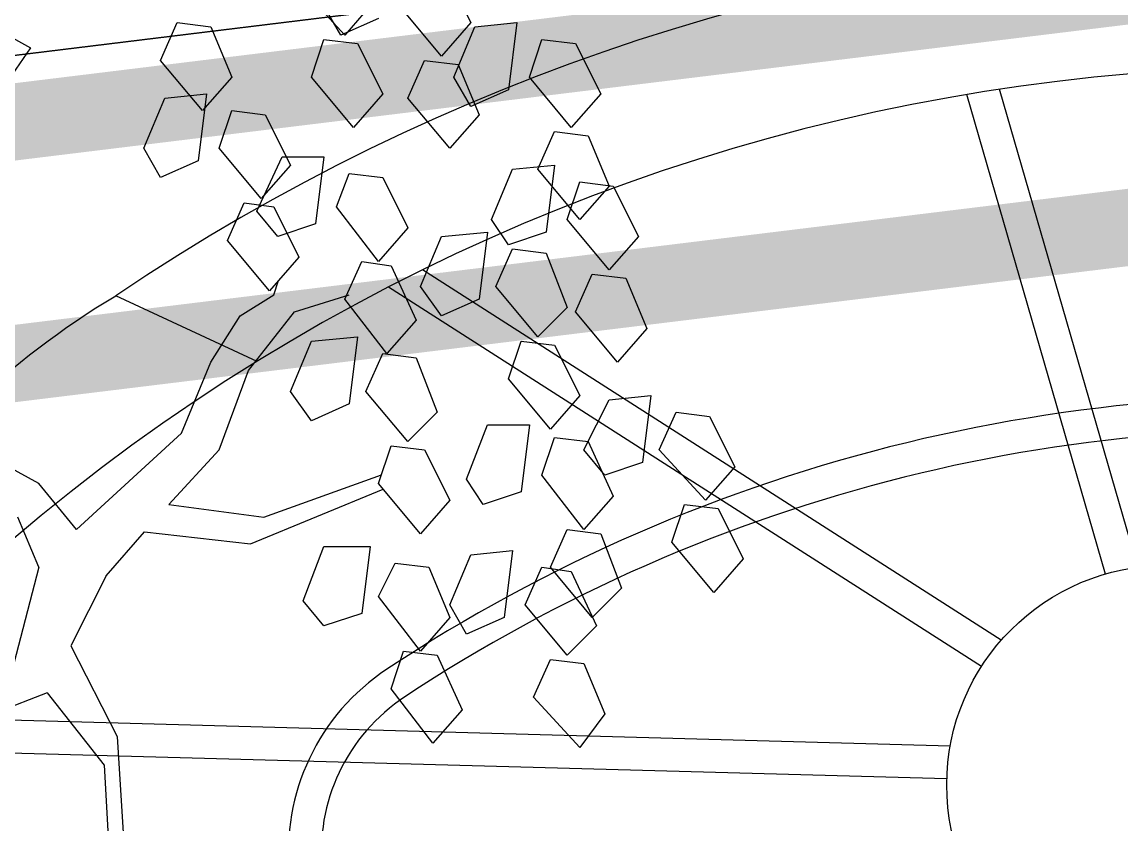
# Model space of a CAD drawing. Extents: x -809667 to 586099, y 3084146 to 3634412.
# Drawn here: x 381236.75 to 381239.252, y 3086096.971 to 3086098.798 of the extents above; entities that cross this region are included whole.
import ezdxf

# ---------------------------------------------------------------- set-up
doc = ezdxf.new("R2010")
doc.units = 0
doc.header["$LTSCALE"] = 0.5
for name, color, linetype in [('WIRE-照明', 1, 'CONTINUOUS'), ('WIRE-通讯', 4, 'CONTINUOUS'), ('乔木', 84, 'CONTINUOUS'), ('文字', 7, 'CONTINUOUS')]:
    doc.layers.add(name, color=color, linetype=linetype)

# ---------------------------------------------------------------- blocks, each defined once
blk = doc.blocks.new('幌伞枫')
at = {"layer": '乔木', "color": 0}
for p, q in [((636.5, 958.6), (680.5, 870.5)), ((460.3, 848.5), (379.5, 936.5)), ((453, 848.5), (423.6, 899.8)), ((504.3, 899.8), (460.3, 848.5)), ((629.1, 811.8), (555.7, 899.8)), ((137.3, 804.4), (166.7, 870.5)), ((166.7, 870.5), (225.4, 863.1)), ((519, 877.8), (453, 848.5)), ((680.5, 870.5), (629.1, 811.8)), ((687.8, 863.1), (761.3, 870.5)), ((761.3, 870.5), (746.6, 753)), ((-156.3, 863.1), (-90.2, 826.4)), ((225.4, 863.1), (262.1, 775.1)), ((651.1, 775.1), (687.8, 863.1)), ((401.6, 775.1), (423.6, 841.1)), ((423.6, 841.1), (482.3, 833.8)), ((482.3, 833.8), (526.4, 745.7)), ((783.3, 775.1), (805.3, 841.1)), ((805.3, 841.1), (864, 833.8)), ((864, 833.8), (908.1, 745.7)), ((-90.2, 826.4), (-156.3, 731)), ((210.7, 716.3), (137.3, 804.4)), ((570.4, 738.4), (599.8, 804.4)), ((599.8, 804.4), (658.5, 797.1)), ((658.5, 797.1), (695.2, 709)), ((262.1, 775.1), (210.7, 716.3)), ((475, 687), (401.6, 775.1)), ((680.5, 723.7), (651.1, 775.1)), ((856.7, 687), (783.3, 775.1)), ((746.6, 753), (680.5, 723.7)), ((108, 650.3), (144.7, 738.4)), ((144.7, 738.4), (218.1, 745.7)), ((218.1, 745.7), (203.4, 628.2)), ((526.4, 745.7), (475, 687)), ((643.8, 650.3), (570.4, 738.4)), ((908.1, 745.7), (856.7, 687)), ((240.1, 650.3), (262.1, 716.3)), ((262.1, 716.3), (320.8, 709)), ((320.8, 709), (364.9, 620.9)), ((695.2, 709), (643.8, 650.3)), ((798, 613.6), (827.3, 679.6)), ((827.3, 679.6), (886, 672.3)), ((886, 672.3), (922.7, 584.2)), ((137.3, 598.9), (108, 650.3)), ((313.5, 562.2), (240.1, 650.3)), ((306.1, 540.2), (350.2, 635.6)), ((350.2, 635.6), (423.6, 635.6)), ((423.6, 635.6), (408.9, 518.1)), ((203.4, 628.2), (137.3, 598.9)), ((364.9, 620.9), (313.5, 562.2)), ((753.9, 613.6), (827.3, 620.9)), ((827.3, 620.9), (812.6, 503.5)), ((445.6, 547.5), (467.6, 606.2)), ((467.6, 606.2), (526.4, 598.9)), ((526.4, 598.9), (570.4, 510.8)), ((717.2, 525.5), (753.9, 613.6)), ((871.4, 525.5), (798, 613.6)), ((849.3, 525.5), (871.4, 591.5)), ((871.4, 591.5), (930.1, 584.2)), ((922.7, 584.2), (871.4, 525.5)), ((930.1, 584.2), (974.1, 496.1)), ((254.8, 488.8), (284.1, 554.8)), ((284.1, 554.8), (335.5, 547.5)), ((342.8, 496.1), (306.1, 540.2)), ((335.5, 547.5), (379.5, 459.4)), ((519, 452.1), (445.6, 547.5)), ((746.6, 481.4), (717.2, 525.5)), ((922.7, 437.4), (849.3, 525.5)), ((408.9, 518.1), (342.8, 496.1)), ((570.4, 510.8), (519, 452.1)), ((629.1, 496.1), (709.9, 503.5)), ((709.9, 503.5), (695.2, 386)), ((812.6, 503.5), (746.6, 481.4)), ((328.2, 400.7), (254.8, 488.8)), ((592.4, 408), (629.1, 496.1)), ((974.1, 496.1), (922.7, 437.4)), ((724.5, 408), (753.9, 474.1)), ((753.9, 474.1), (812.6, 466.8)), ((812.6, 466.8), (849.3, 371.3)), ((379.5, 459.4), (328.2, 400.7)), ((460.3, 386), (489.7, 452.1)), ((489.7, 452.1), (541, 444.7)), ((541, 444.7), (585.1, 349.3)), ((864, 364), (893.4, 430.1)), ((893.4, 430.1), (952.1, 422.7)), ((335.5, 393.4), (344, 418.8)), ((629.1, 356.7), (592.4, 408)), ((798, 320), (724.5, 408)), ((952.1, 422.7), (988.8, 334.6)), ((276.8, 356.7), (335.5, 393.4)), ((372.2, 364), (467.6, 393.4)), ((533.7, 290.6), (460.3, 386)), ((695.2, 386), (629.1, 356.7)), ((849.3, 371.3), (798, 320)), ((225.4, 275.9), (276.8, 356.7)), ((291.5, 261.2), (372.2, 364)), ((585.1, 349.3), (533.7, 290.6)), ((937.4, 275.9), (864, 364)), ((988.8, 334.6), (937.4, 275.9)), ((364.9, 224.5), (401.6, 312.6)), ((401.6, 312.6), (482.3, 320)), ((482.3, 320), (467.6, 202.5)), ((746.6, 246.5), (768.6, 312.6)), ((768.6, 312.6), (827.3, 305.3)), ((497, 224.5), (526.4, 290.6)), ((526.4, 290.6), (585.1, 283.3)), ((827.3, 305.3), (871.4, 217.2)), ((174, 151.1), (225.4, 275.9)), ((585.1, 283.3), (621.8, 187.8)), ((240.1, 121.8), (291.5, 261.2)), ((820, 158.5), (746.6, 246.5)), ((401.6, 173.1), (364.9, 224.5)), ((570.4, 136.4), (497, 224.5)), ((871.4, 217.2), (820, 158.5)), ((922.7, 209.8), (996.1, 217.2)), ((996.1, 217.2), (981.5, 99.7)), ((467.6, 202.5), (401.6, 173.1)), ((878.7, 121.8), (922.7, 209.8)), ((621.8, 187.8), (570.4, 136.4)), ((1010.8, 121.8), (1040.2, 187.8)), ((1040.2, 187.8), (1098.9, 180.5)), ((1098.9, 180.5), (1143, 92.4)), ((673.2, 70.4), (709.9, 165.8)), ((709.9, 165.8), (783.3, 165.8)), ((783.3, 165.8), (768.6, 48.4)), ((-9.5, -17.7), (174, 151.1)), ((805.3, 77.7), (827.3, 143.8)), ((827.3, 143.8), (886, 136.4)), ((886, 136.4), (930.1, 41)), ((-75.6, 63), (-188.4, 124.2)), ((152, 26.3), (240.1, 121.8)), ((519, 63), (541, 129.1)), ((541, 129.1), (599.8, 121.8)), ((599.8, 121.8), (643.8, 33.7)), ((915.4, 77.7), (878.7, 121.8)), ((1091.6, 33.7), (1010.8, 121.8)), ((981.5, 99.7), (915.4, 77.7)), ((318.1, 4.2), (524.2, 78.5)), ((878.7, -17.7), (805.3, 77.7)), ((1143, 92.4), (1091.6, 33.7)), ((-9.5, -17.7), (-75.6, 63)), ((592.4, -25), (519, 63)), ((702.5, 26.3), (673.2, 70.4)), ((294.8, -42.4), (527, 53.4)), ((768.6, 48.4), (702.5, 26.3)), ((930.1, 41), (878.7, -17.7)), ((152, 26.3), (318.1, 4.2)), ((643.8, 33.7), (592.4, -25)), ((1032.8, -39.7), (1054.9, 26.3)), ((1054.9, 26.3), (1113.6, 19)), ((-75.6, -83.8), (-112.3, 4.3)), ((1113.6, 19), (1157.6, -69.1)), ((-9.5, -17.7), (-9.5, -17.7)), ((-9.5, -17.7), (-9.5, -17.7)), ((-9.5, -17.7), (-9.5, -17.7)), ((-9.5, -17.7), (-9.5, -17.7)), ((-9.5, -17.7), (-9.5, -17.7)), ((-9.5, -17.7), (-9.5, -17.7)), ((-9.5, -17.7), (-9.5, -17.7)), ((-9.5, -17.7), (-9.5, -17.7)), ((-9.5, -17.7), (-9.5, -17.7)), ((-9.5, -17.7), (-9.5, -17.7)), ((-9.5, -17.7), (-9.5, -17.7)), ((-9.5, -17.7), (-9.5, -17.7)), ((-9.5, -17.7), (-9.5, -17.7)), ((-9.5, -17.7), (-9.5, -17.7)), ((-9.5, -17.7), (-9.5, -17.7)), ((-9.5, -17.7), (-9.5, -17.7)), ((-9.5, -17.7), (-9.5, -17.7)), ((-9.5, -17.7), (-9.5, -17.7)), ((-9.5, -17.7), (-9.5, -17.7)), ((-9.5, -17.7), (-9.5, -17.7)), ((-9.5, -17.7), (-9.5, -17.7)), ((-9.5, -17.7), (-9.5, -17.7)), ((-9.5, -17.7), (-9.5, -17.7)), ((-9.5, -17.7), (-9.5, -17.7)), ((-9.5, -17.7), (-9.5, -17.7)), ((-9.5, -17.7), (-9.5, -17.7)), ((-9.5, -17.7), (-9.5, -17.7)), ((-9.5, -17.7), (-9.5, -17.7)), ((-9.5, -17.7), (-9.5, -17.7)), ((-9.5, -17.7), (-9.5, -17.7)), ((-9.5, -17.7), (-9.5, -17.7)), ((-9.5, -17.7), (-9.5, -17.7)), ((-9.5, -17.7), (-9.5, -17.7)), ((-9.5, -17.7), (-9.5, -17.7)), ((-9.5, -17.7), (-9.5, -17.7)), ((-9.5, -17.7), (-9.5, -17.7)), ((-9.5, -17.7), (-9.5, -17.7)), ((-9.5, -17.7), (-9.5, -17.7)), ((-9.5, -17.7), (-9.5, -17.7)), ((-9.5, -17.7), (-9.5, -17.7)), ((820, -83.8), (849.3, -17.7)), ((849.3, -17.7), (908.1, -25)), ((41.9, -98.5), (109.5, -21.8)), ((109.5, -21.8), (294.8, -42.4)), ((908.1, -25), (944.8, -120.5)), ((386.9, -142.5), (423.6, -47.1)), ((423.6, -47.1), (504.3, -47.1)), ((504.3, -47.1), (489.7, -164.5)), ((680.5, -61.7), (753.9, -54.4)), ((753.9, -54.4), (739.2, -171.9)), ((1106.3, -127.8), (1032.8, -39.7)), ((519, -135.2), (548.4, -76.4)), ((548.4, -76.4), (607.1, -83.8)), ((643.8, -149.8), (680.5, -61.7)), ((1157.6, -69.1), (1106.3, -127.8)), ((-75.6, -83.8), (-119.6, -252.6)), ((607.1, -83.8), (643.8, -171.9)), ((775.9, -149.8), (805.3, -83.8)), ((805.3, -83.8), (856.7, -91.1)), ((893.4, -171.9), (820, -83.8)), ((856.7, -91.1), (900.7, -186.5)), ((41.9, -98.5), (-19.6, -221.3)), ((944.8, -120.5), (893.4, -171.9)), ((423.6, -186.5), (386.9, -142.5)), ((592.4, -230.6), (519, -135.2)), ((673.2, -201.2), (643.8, -149.8)), ((849.3, -237.9), (775.9, -149.8)), ((489.7, -164.5), (423.6, -186.5)), ((643.8, -171.9), (592.4, -230.6)), ((739.2, -171.9), (673.2, -201.2)), ((900.7, -186.5), (849.3, -237.9)), ((-19.6, -221.3), (61.7, -380.2)), ((541, -296.6), (563.1, -230.6)), ((563.1, -230.6), (621.8, -237.9)), ((621.8, -237.9), (665.8, -333.3)), ((790.6, -311.3), (820, -245.3)), ((820, -245.3), (878.7, -252.6)), ((878.7, -252.6), (915.4, -340.7)), ((-60.9, -304), (-156.3, -340.7)), ((-60.9, -304), (38.4, -430.7)), ((614.4, -392.1), (541, -296.6)), ((871.4, -399.4), (790.6, -311.3)), ((665.8, -333.3), (614.4, -392.1)), ((915.4, -340.7), (871.4, -399.4)), ((61.7, -380.2), (79.4, -664.1)), ((38.4, -430.7), (49.2, -612.3))]:
    blk.add_line(p, q, dxfattribs=at)
blk = doc.blocks.new('23424')
at = {"layer": '文字', "color": 8, "linetype": 'Continuous'}
for p, q in [((381964.589, 3087624.2402), (381995.3569, 3087628.0229)), ((381984.8742, 3087625.2477), (381984.5586, 3087626.3401)), ((381984.9478, 3087625.2631), (381984.6332, 3087626.3521)), ((381984.6371, 3087625.0971), (381983.32, 3087625.9405)), ((381984.5919, 3087625.037), (381983.2422, 3087625.9013)), ((381982.9429, 3087625.732), (381982.6217, 3087625.8817)), ((381984.5209, 3087624.8559), (381982.1001, 3087624.9223)), ((381984.5132, 3087624.7811), (381982.0749, 3087624.848))]:
    blk.add_line(p, q, dxfattribs=at)
at = {"layer": '文字', "color": 8, "linetype": 'Continuous', "flags": 128}
for points in [[(382040.1822, 3087637.3164), (382006.6697, 3087629.4832, -0.026829), (382005.4027, 3087629.2579), (381966.6892, 3087624.4984)], [(381981.7345, 3087624.5254, -0.231206), (381982.6217, 3087625.8817, 15.992513)]]:
    blk.add_lwpolyline(points, format="xyb", dxfattribs=at)
at = {"layer": '文字', "color": 8, "linetype": 'Continuous'}
blk.add_circle((381985.013, 3087624.7674), 0.5, dxfattribs=at)
for centre, radius, start, end in [((381985.3065, 3087621.9027), 4.8, 61.2104, 124.0088), ((381985.3065, 3087621.9027), 4.5, 61.2104, 130.4879), ((381985.3065, 3087621.9027), 3.75, 83.8196, 123.4693), ((381985.3065, 3087621.9027), 3.675, 84.5745, 123.4693), ((381983.0339, 3087624.5646), 1, 130.4879, 241.2104), ((381983.5141, 3087624.6138), 0.5, 123.4693, 248.229), ((381983.5141, 3087624.6138), 0.425, 123.4693, 248.229)]:
    blk.add_arc(centre, radius, start, end, dxfattribs=at)
at = {"layer": '文字', "color": 8, "linetype": 'Continuous', "xscale": 0.0013, "yscale": 0.0013, "zscale": 0.0013}
blk.add_blockref('幌伞枫', (381982.5447, 3087625.372), dxfattribs=at)

msp = doc.modelspace()

# ---------------------------------------------------------------- linework, layer by layer
at = {"layer": 'WIRE-照明', "linetype": 'Continuous', "const_width": 0.175}
msp.add_lwpolyline([(381236.3866, 3086097.9772), (381260.469, 3086100.9225)], dxfattribs=at)
at = {"layer": 'WIRE-通讯', "linetype": 'Continuous', "const_width": 0.175}
msp.add_lwpolyline([(381213.3339, 3086095.7083), (381251.4916, 3086100.3749)], dxfattribs=at)

# ---------------------------------------------------------------- block references
at = {"layer": '文字', "color": 8, "linetype": 'Continuous'}
msp.add_blockref('23424', (-745.6581, -1527.7076), dxfattribs=at)

doc.saveas('drawing.dxf')
